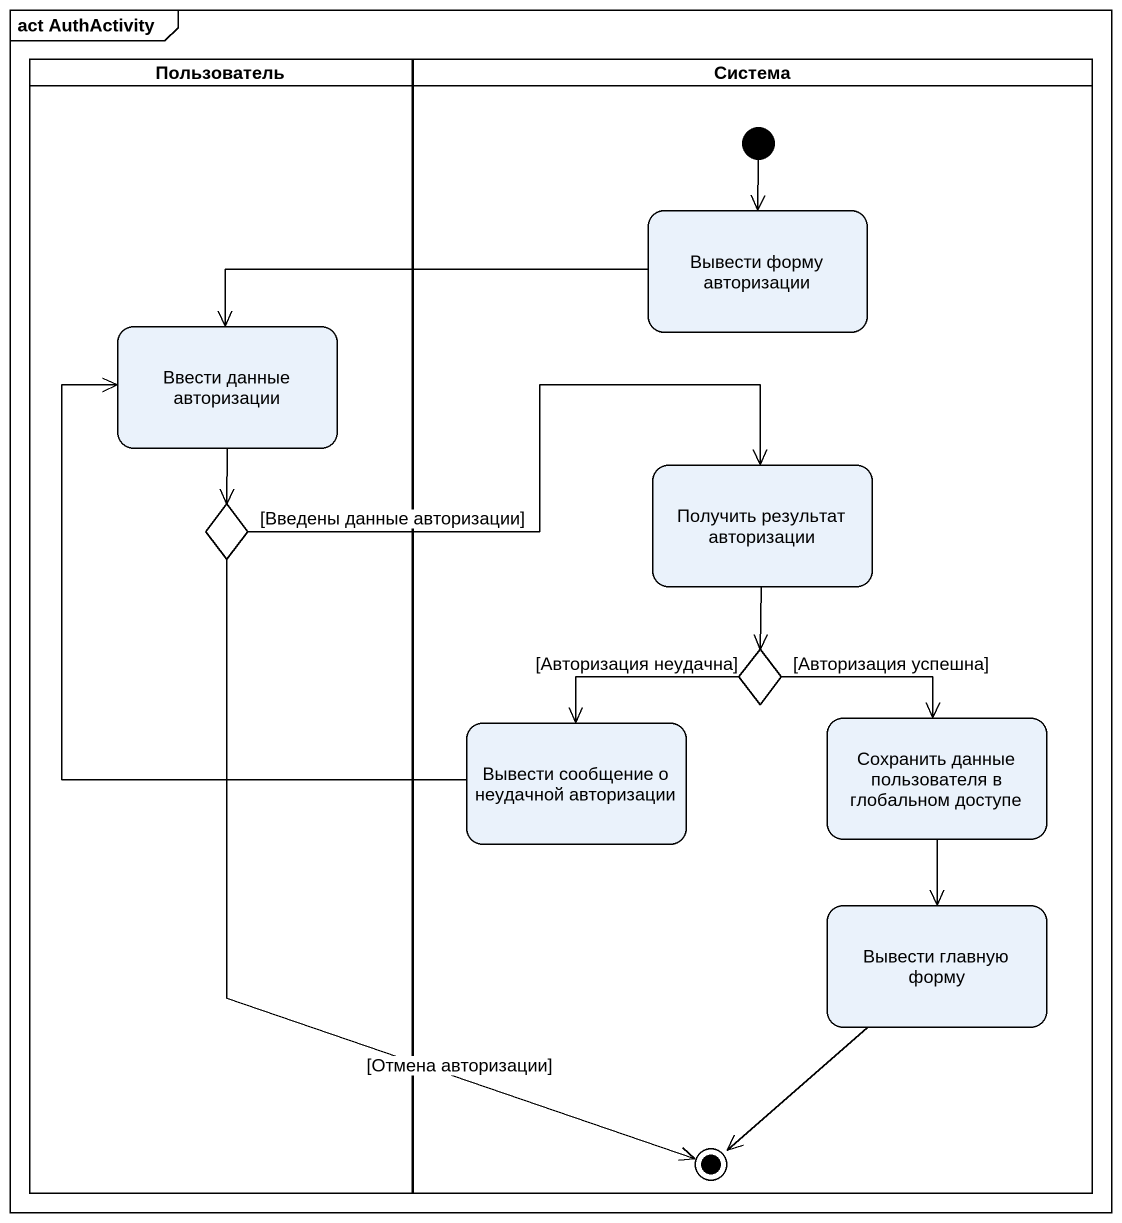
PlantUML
@startuml
mainframe act AuthActivity
hide empty description
state Пользователь <<partition>> {
  state "Ввести данные авторизации" as Ввести_данные_авторизации
  state choice1 <<choice>>
}
state Система <<partition>> {
  state "Вывести форму авторизации" as Вывести_форму_авторизации
  state "Получить результат авторизации" as Получить_результат
  state choice2 <<choice>>
  state "Вывести сообщение о неудачной авторизации" as Вывести_сообщение_о
  state "Сохранить данные пользователя в глобальном доступе" as Сохранить_данные
  state "Вывести главную форму" as Вывести_главную_форму
  state final1 <<end>>
  [*] --> Вывести_форму_авторизации
}
Вывести_форму_авторизации -left-> Ввести_данные_авторизации
Ввести_данные_авторизации --> choice1
choice1 -right-> Получить_результат : [Введены данные авторизации]
choice1 --> final1 : [Отмена авторизации]
Получить_результат --> choice2
choice2 -left-> Вывести_сообщение_о : [Авторизация неудачна]
choice2 -right-> Сохранить_данные : [Авторизация успешна]
Вывести_сообщение_о -up-> Ввести_данные_авторизации
Сохранить_данные --> Вывести_главную_форму
Вывести_главную_форму --> final1
@enduml
